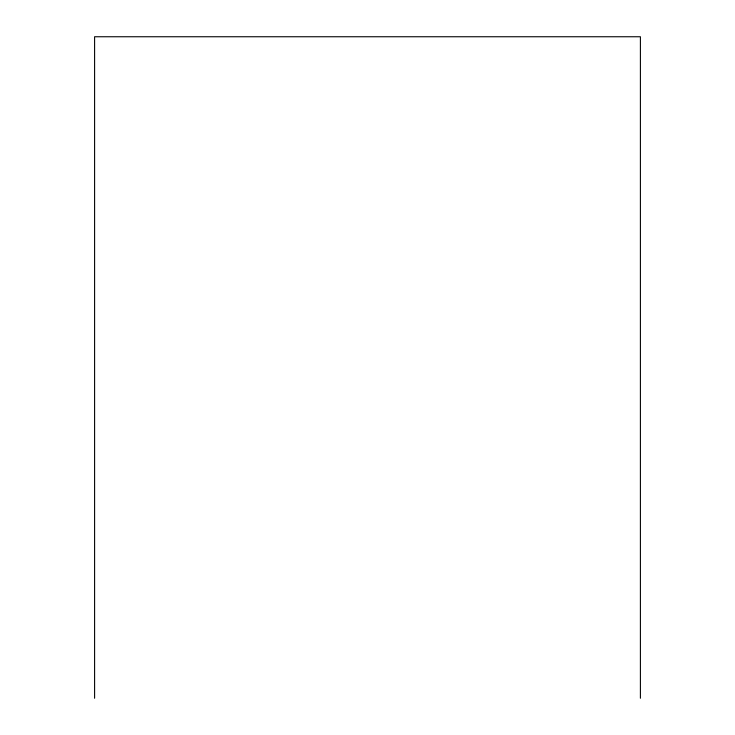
<?xml version="1.0" encoding="UTF-8"?>
<svg xmlns="http://www.w3.org/2000/svg" width="735" height="735" viewBox="0 0 735 735"><rect width="100%" height="100%" fill="white"/><g stroke="black" fill="none" stroke-linecap="round" stroke-linejoin="round"><path stroke-width="1.1" d="M640.405 698.25L640.405 36.75L94.594 36.75L94.594 698.25"/></g></svg>
